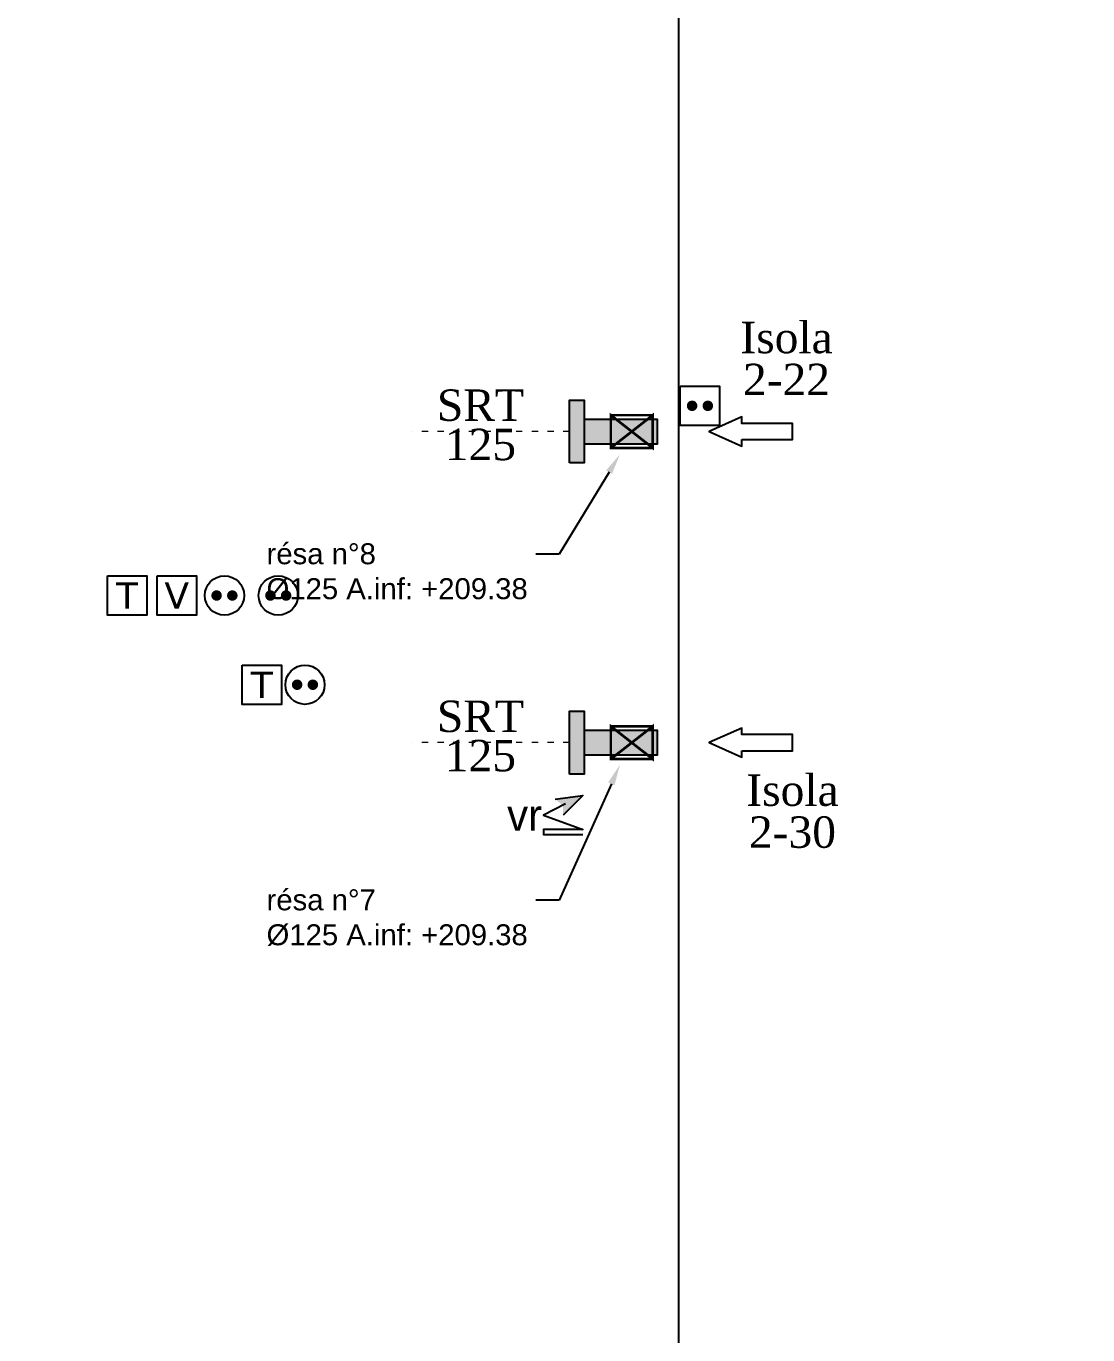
# Model space of a CAD drawing. Header units: millimetres. Extents: x 459337 to 526921, y -375392 to -289779.
# Drawn here: x 474131 to 478184, y -330428 to -325431 of the extents above; entities that cross this region are included whole.
import ezdxf
from ezdxf import colors
from ezdxf.entities.mleader import LeaderData, LeaderLine
from ezdxf.math import Vec2, Vec3

# ---------------------------------------------------------------- set-up
doc = ezdxf.new("R2010")
doc.units = ezdxf.units.MM
doc.set_wipeout_variables(frame=1)
doc.linetypes.add('ACAD_ISO03W100', pattern=[30, 12, -18])
doc.layers.add('_GAZELEC-RESERVATION', color=1, linetype='Continuous', lineweight=18)
doc.layers.add('_GAZELEC-RESERVATION 2', color=132, linetype='Continuous', lineweight=18)
for name, color, linetype in [('prlm-ELEC-CFA', 181, 'Continuous'), ('prlm-ELEC-CFO', 201, 'Continuous'), ('prlm-MOD-PB', 123, 'Continuous'), ('prlm-VMC', 93, 'Continuous')]:
    doc.layers.add(name, color=color, linetype=linetype)
doc.layers.add('prlm-ZEROPLOT', color=254, linetype='Continuous', plot=False)
doc.styles.add('prlm-elec-cfo', font='comic.ttf', dxfattribs={"height": 12})
doc.styles.add('prlm-vmc', font='pala.ttf', dxfattribs={"height": 14})
doc.styles.get("Standard").update_dxf_attribs({"font": 'arial.ttf'})

# ---------------------------------------------------------------- blocks, each defined once
blk = doc.blocks.new('xi.EA-Ma')
at = {"layer": 'prlm-MOD-PB'}
blk.add_hatch(color=0, dxfattribs=at).paths.add_polyline_path([(-4.65, 0), (-4.65, -28), (4.65, -28), (4.65, 0)])
at = {"layer": 'prlm-VMC', "linetype": 'ByBlock'}
blk.add_hatch(color=0, dxfattribs=at).paths.add_polyline_path([(-12, 5.6), (12, 5.6), (12, 0), (-12, 0)])
at = {"layer": 'prlm-MOD-PB', "color": 0, "linetype": 'ByBlock', "lineweight": -2, "flags": 128}
blk.add_lwpolyline([(-4.65, 0), (-4.65, -28), (4.65, -28), (4.65, 0)], close=True, dxfattribs=at)
at = {"layer": 'prlm-VMC', "color": 0, "linetype": 'ByBlock', "flags": 128}
for points in [[(-12, 5.6), (12, 5.6), (12, 0), (-12, 0)], [(-3.09, -60.19), (-3.09, -79.51), (3.09, -79.51), (3.09, -60.19), (5.59, -60.19), (0, -47.69), (-5.59, -60.19)]]:
    blk.add_lwpolyline(points, close=True, dxfattribs=at)
at = {"layer": 'prlm-ZEROPLOT', "color": 250, "linetype": 'ACAD_ISO03W100', "lineweight": 0, "ltscale": 0.2}
blk.add_lwpolyline([(0, 5.6), (0, 65.6)], dxfattribs=at)
blk = doc.blocks.new('xi.VR')
at = {"layer": 'prlm-ELEC-CFO', "lineweight": 5}
blk.add_hatch(color=0, dxfattribs=at).paths.add_polyline_path([(-3, 6), (-0.1, 3.7), (0, 0), (7.5, 7.5)])
at = {"layer": 'prlm-ELEC-CFO', "color": 0}
for points in [[(-3, 6), (7.5, 7.5), (0, 0)], [(0.95, 4.23), (-7.5, 0), (7.5, -5.5), (-7.5, -5.5), (-7.5, -7.5), (7.5, -7.5)]]:
    blk.add_lwpolyline(points, dxfattribs=at)
blk = doc.blocks.new('xi.TEL')
at = {"layer": 'prlm-ELEC-CFA', "color": 0, "linetype": 'ByBlock', "lineweight": -2, "flags": 128}
blk.add_lwpolyline([(-7.5, 7.5), (7.5, 7.5), (7.5, -7.5), (-7.5, -7.5)], close=True, dxfattribs=at)
at = {"layer": 'prlm-ELEC-CFA', "color": 0, "linetype": 'ByBlock', "insert": (0, 0), "char_height": 10, "width": 11.36, "attachment_point": 5}
blk.add_mtext('{\\fVerdana|b0|i0|c0|p34;T}', dxfattribs=at)
blk = doc.blocks.new('xi.PC')
at = {"color": 0, "lineweight": 5}
blk.add_wipeout([(-7.5, -7.5), (7.5, -7.5), (7.5, 7.5), (-7.5, 7.5)], dxfattribs=at).dxf.layer = 'prlm-ELEC-CFO'
at = {"layer": 'prlm-ELEC-CFO', "color": 0, "linetype": 'ByBlock', "lineweight": 5, "const_width": 2}
for points in [[(-4, 0, 1), (-2, 0, 1)], [(2, 0, 1), (4, 0, 1)]]:
    blk.add_lwpolyline(points, format="xyb", close=True, dxfattribs=at)
at = {"layer": 'prlm-ELEC-CFO', "color": 0, "linetype": 'ByBlock', "lineweight": -2}
blk.add_circle((0, 0), 7.5, dxfattribs=at)
blk = doc.blocks.new('xi.PC-EXT')
at = {"layer": 'prlm-ELEC-CFO', "color": 0, "linetype": 'ByBlock', "lineweight": -2, "flags": 128}
blk.add_lwpolyline([(-7.5, 7.5), (7.5, 7.5), (7.5, -7.5), (-7.5, -7.5)], close=True, dxfattribs=at)
at = {"layer": 'prlm-ELEC-CFO', "color": 0, "linetype": 'ByBlock', "lineweight": 5, "const_width": 2}
for points in [[(-4, 0, 1), (-2, 0, 1)], [(2, 0, 1), (4, 0, 1)]]:
    blk.add_lwpolyline(points, format="xyb", close=True, dxfattribs=at)
blk = doc.blocks.new('xi.TV')
at = {"layer": 'prlm-ELEC-CFA', "color": 0, "linetype": 'ByBlock', "lineweight": -2, "flags": 128}
blk.add_lwpolyline([(-7.5, 7.5), (7.5, 7.5), (7.5, -7.5), (-7.5, -7.5)], close=True, dxfattribs=at)
at = {"layer": 'prlm-ELEC-CFA', "color": 0, "linetype": 'ByBlock', "insert": (0, 0), "char_height": 10, "width": 11.36, "attachment_point": 5}
blk.add_mtext('{\\fVerdana|b0|i0|c0|p34;V}', dxfattribs=at)

msp = doc.modelspace()

# ---------------------------------------------------------------- linework, layer by layer
at = {"layer": '_GAZELEC-RESERVATION 2', "const_width": 10}
for points in [[(476362.975, -326978.889), (476362.975, -326916.389), (476522.971, -326916.379), (476522.971, -327041.379), (476362.979, -327041.389), (476362.979, -326916.389), (476522.971, -327041.379), (476522.963, -326916.379), (476362.979, -327041.389)], [(476362.975, -328166.728), (476362.975, -328104.228), (476522.971, -328104.218), (476522.971, -328229.218), (476362.979, -328229.228), (476362.979, -328104.228), (476522.971, -328229.218), (476522.963, -328104.218), (476362.979, -328229.228)]]:
    msp.add_lwpolyline(points, dxfattribs=at)

# ---------------------------------------------------------------- block references
at = {"layer": 'prlm-ELEC-CFA', "xscale": 10, "yscale": 10, "zscale": 10}
for name, p in [('xi.TEL', (474516.172, -327604.891)), ('xi.TV', (474705.726, -327604.93)), ('xi.TEL', (475030.591, -327945.572))]:
    msp.add_blockref(name, p, dxfattribs=at)
at = {"layer": 'prlm-ELEC-CFO', "xscale": 10, "yscale": 10, "zscale": 10}
msp.add_blockref('xi.PC-EXT', (476703.318, -326880.715), dxfattribs=at)

# ---------------------------------------------------------------- texts
at = {"layer": 'prlm-VMC', "char_height": 120, "width": 236.73962, "attachment_point": 2, "line_spacing_factor": 0.75, "style": 'prlm-vmc', "bg_fill": 3, "box_fill_scale": 1.1, "bg_fill_color": 256, "bg_fill_transparency": 0}
for insert in [(475865.167, -326818.07), (475865.167, -328005.909)]:
    msp.add_mtext('SRT 125', dxfattribs=dict(at, insert=insert))

# ---------------------------------------------------------------- leaders
at = {"layer": '_GAZELEC-RESERVATION', "color": 6}
ml = msp.add_multileader_mtext('Standard', dxfattribs=at)
ml.set_content('résa n°50\\P200x400 en dalle haute', color=6)
ml.set_leader_properties()
ml.build(insert=Vec2(0, 0))
ml.multileader.update_dxf_attribs({"has_text_frame": 1, "arrow_head_size": 80, "scale": 20})
ctx = ml.context
ctx.base_point, ctx.scale, ctx.char_height, ctx.arrow_head_size, ctx.landing_gap_size, ctx.plane_origin = Vec3(463634.69, -329483.988), 20, 80, 80, 40, Vec3(457925.526, -328705.403)
notes = []
notes.append((ctx, [(0, (1, 1, 0), (464958.695, -329483.988), (-1, 0), 89.845, [(0, [(465299.395, -329253.246)], 0, [])])]))
ctx.mtext.insert, ctx.mtext.width, ctx.mtext.flow_direction = Vec3(463674.69, -329443.306), 1568.85041, 5
for ctx, leaders in notes:
    for number, flags, end, landing, length, lines in leaders:
        leader = LeaderData()
        leader.index, (leader.has_last_leader_line, leader.has_dogleg_vector, leader.attachment_direction) = number, flags
        leader.last_leader_point, leader.dogleg_vector, leader.dogleg_length = Vec3(end), Vec3(landing), length
        for number, points, colour, breaks in lines:
            line = LeaderLine()
            line.index, line.vertices, line.color, line.breaks = number, Vec3.list(points), colors.encode_raw_color(colour), breaks
            leader.lines.append(line)
        ctx.leaders.append(leader)

# ---------------------------------------------------------------- next in the draw order: linework, layer by layer
at = {"layer": 'prlm-ZEROPLOT'}
msp.add_lwpolyline([(460621.21, -321131.531), (469527.686, -321131.532), (469527.685, -324328.007), (476621.311, -324326.844), (476621.306, -365259.844), (469151.204, -365259.843), (469146.405, -363469.761), (460621.204, -363469.76)], close=True, dxfattribs=at)

# ---------------------------------------------------------------- next in the draw order: block references
at = {"layer": 'prlm-VMC', "xscale": 10, "yscale": 10, "zscale": 10}
for p, rotation in [((476261.054, -326978.882), 89.99999333292347), ((476261.054, -328166.721), 89.99999333292345)]:
    msp.add_blockref('xi.EA-Ma', p, dxfattribs=dict(at, rotation=rotation))

# ---------------------------------------------------------------- next in the draw order: block references
at = {"layer": 'prlm-ELEC-CFO', "xscale": 10, "yscale": 10, "zscale": 10}
for p in [(474887.972, -327604.968), (475093.327, -327605.011), (475195.394, -327945.53)]:
    msp.add_blockref('xi.PC', p, dxfattribs=at)

# ---------------------------------------------------------------- next in the draw order: texts
at = {"layer": 'prlm-ELEC-CFO', "lineweight": 20, "insert": (476033.776, -328442.961), "char_height": 120, "attachment_point": 5, "line_spacing_factor": 0.8, "style": 'prlm-elec-cfo', "bg_fill": 3, "box_fill_scale": 1.1, "bg_fill_color": 256, "bg_fill_transparency": 0}
msp.add_mtext('vr', dxfattribs=at)
at = {"layer": 'prlm-VMC', "char_height": 120, "width": 173.97926, "attachment_point": 5, "line_spacing_factor": 0.8, "style": 'prlm-vmc', "bg_fill": 3, "box_fill_scale": 1.1, "bg_fill_color": 256, "bg_fill_transparency": 0}
for s, insert in [('Isola\\P2-22', (477033.738, -326699.897)), ('Isola\\P2-30', (477056.509, -328429.037))]:
    msp.add_mtext(s, dxfattribs=dict(at, insert=insert))

# ---------------------------------------------------------------- next in the draw order: block references
at = {"layer": 'prlm-ELEC-CFO', "xscale": 10, "yscale": 10, "zscale": 10}
msp.add_blockref('xi.VR', (476180.951, -328442.961), dxfattribs=at)

# ---------------------------------------------------------------- next in the draw order: leaders
at = {"layer": '_GAZELEC-RESERVATION', "color": 6}
ml = msp.add_multileader_mtext('Standard', dxfattribs=at)
ml.set_content('résa n°8\\P%%C125 A.inf: +209.38', color=6)
ml.set_leader_properties()
ml.build(insert=Vec2(0, 0))
ml.multileader.update_dxf_attribs({"has_text_frame": 1, "arrow_head_size": 80, "scale": 20})
ctx = ml.context
ctx.base_point, ctx.scale, ctx.char_height, ctx.arrow_head_size, ctx.landing_gap_size, ctx.plane_origin = Vec3(475008.698, -327447.126), 20, 80, 80, 40, Vec3(469301.444, -327248.749)
notes = []
notes.append((ctx, [(0, (1, 1, 0), (476166.373, -327447.126), (-1, 0), 89.845, [(0, [(476397.795, -327065.72)], 0, [])])]))
ctx.mtext.insert, ctx.mtext.width, ctx.mtext.flow_direction = Vec3(475048.698, -327405.516), 1568.85041, 5
ml = msp.add_multileader_mtext('Standard', dxfattribs=at)
ml.set_content('résa n°54\\P200x500 en dalle haute', color=6)
ml.set_leader_properties()
ml.build(insert=Vec2(0, 0))
ml.multileader.update_dxf_attribs({"has_text_frame": 1, "arrow_head_size": 80, "scale": 20})
ctx = ml.context
ctx.base_point, ctx.scale, ctx.char_height, ctx.arrow_head_size, ctx.landing_gap_size, ctx.plane_origin = Vec3(471067.997, -327420.17), 20, 80, 80, 40, Vec3(465349.938, -326641.585)
notes.append((ctx, [(1, (1, 1, 0), (470978.152, -327420.17), (1, 0), 89.845, [(0, [(470315.998, -327914.961)], 0, [])])]))
ctx.mtext.insert, ctx.mtext.width, ctx.mtext.flow_direction = Vec3(471107.997, -327379.488), 1568.85041, 5
ml = msp.add_multileader_mtext('Standard', dxfattribs=at)
ml.set_content('résa n°51\\P300x500 en dalle haute', color=6)
ml.set_leader_properties()
ml.build(insert=Vec2(0, 0))
ml.multileader.update_dxf_attribs({"has_text_frame": 1, "arrow_head_size": 80, "scale": 20})
ctx = ml.context
ctx.base_point, ctx.scale, ctx.char_height, ctx.arrow_head_size, ctx.landing_gap_size, ctx.plane_origin = Vec3(465517.501, -327957.491), 20, 80, 80, 40, Vec3(459806.918, -327178.907)
notes.append((ctx, [(0, (1, 1, 0), (466840.088, -327957.491), (-1, 0), 89.845, [(0, [(467213, -328577.152)], 0, [])])]))
ctx.mtext.insert, ctx.mtext.width, ctx.mtext.flow_direction = Vec3(465557.501, -327916.782), 1568.85041, 5
ml = msp.add_multileader_mtext('Standard', dxfattribs=at)
ml.set_content('résa n°7\\P%%C125 A.inf: +209.38', color=6)
ml.set_leader_properties()
ml.build(insert=Vec2(0, 0))
ml.multileader.update_dxf_attribs({"has_text_frame": 1, "arrow_head_size": 80, "scale": 20})
ctx = ml.context
ctx.base_point, ctx.scale, ctx.char_height, ctx.arrow_head_size, ctx.landing_gap_size, ctx.plane_origin = Vec3(475008.698, -328768.396), 20, 80, 80, 40, Vec3(469301.444, -328570.019)
notes.append((ctx, [(0, (1, 1, 0), (476166.373, -328768.396), (-1, 0), 89.845, [(0, [(476397.795, -328250.599)], 0, [])])]))
ctx.mtext.insert, ctx.mtext.width, ctx.mtext.flow_direction = Vec3(475048.698, -328726.786), 1568.85041, 5
ml = msp.add_multileader_mtext('Standard', dxfattribs=at)
ml.set_content('résa n°55\\P200x200 en dalle haute', color=6)
ml.set_leader_properties()
ml.build(insert=Vec2(0, 0))
ml.multileader.update_dxf_attribs({"has_text_frame": 1, "arrow_head_size": 80, "scale": 20})
ctx = ml.context
ctx.base_point, ctx.scale, ctx.char_height, ctx.arrow_head_size, ctx.landing_gap_size, ctx.plane_origin = Vec3(467987.89, -328534.056), 20, 80, 80, 40, Vec3(462269.831, -327755.471)
notes.append((ctx, [(0, (1, 1, 0), (469311.896, -328534.056), (-1, 0), 89.845, [(0, [(469559.674, -328257.571)], 0, [])])]))
ctx.mtext.insert, ctx.mtext.width, ctx.mtext.flow_direction = Vec3(468027.89, -328493.373), 1568.85041, 5
for ctx, leaders in notes:
    for number, flags, end, landing, length, lines in leaders:
        leader = LeaderData()
        leader.index, (leader.has_last_leader_line, leader.has_dogleg_vector, leader.attachment_direction) = number, flags
        leader.last_leader_point, leader.dogleg_vector, leader.dogleg_length = Vec3(end), Vec3(landing), length
        for number, points, colour, breaks in lines:
            line = LeaderLine()
            line.index, line.vertices, line.color, line.breaks = number, Vec3.list(points), colors.encode_raw_color(colour), breaks
            leader.lines.append(line)
        ctx.leaders.append(leader)

doc.saveas('drawing.dxf')
